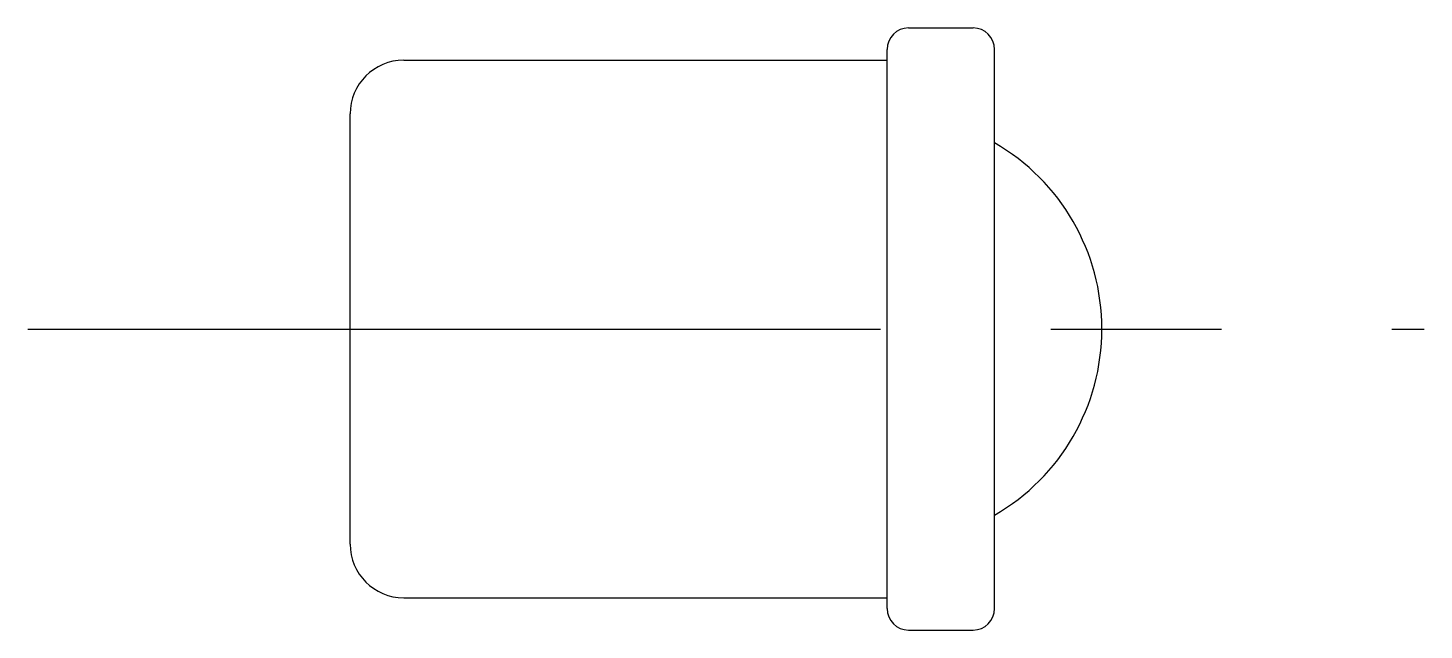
# Model space of a CAD drawing. Extents: x 10.3 to 55, y 10 to 52.8.
# Drawn here: x 42 to 55, y 47.2 to 52.8 of the extents above; entities outside this region: 2.
import ezdxf

# ---------------------------------------------------------------- set-up
doc = ezdxf.new("R2010")
doc.units = 0
doc.header["$LTSCALE"] = 0.25
doc.linetypes.add('CENTER', pattern=[50.8, 31.75, -6.35, 6.35, -6.35])
doc.layers.get('0').update_dxf_attribs({"linetype": 'CONTINUOUS'})
doc.layers.add('CENTER', color=1, linetype='CENTER')
doc.styles.get("Standard").update_dxf_attribs({"font": 'txt.shx', "bigfont": 'extfont.shx'})

msp = doc.modelspace()

# ---------------------------------------------------------------- linework, layer by layer
for p, q in [((50.2, 52.8), (50.8, 52.8)), ((50, 52.5), (50, 52.6)), ((51, 51.732), (51, 52.6)), ((45.5, 52.5), (50, 52.5)), ((50, 47.5), (50, 52.5)), ((45, 48), (45, 52)), ((51, 48.268), (51, 51.732)), ((51, 47.4), (51, 48.268)), ((45.5, 47.5), (50, 47.5)), ((50, 47.4), (50, 47.5)), ((50.2, 47.2), (50.8, 47.2))]:
    msp.add_line(p, q)
for centre, radius, start, end in [((50.2, 52.6), 0.2, 90, 180), ((50.8, 52.6), 0.2, 0, 90), ((45.5, 52), 0.5, 90, 180), ((50, 50), 2, 300, 60), ((45.5, 48), 0.5, 180, 270), ((50.2, 47.4), 0.2, 180, 270), ((50.8, 47.4), 0.2, 270, 0)]:
    msp.add_arc(centre, radius, start, end)
at = {"layer": 'CENTER', "color": 1, "linetype": 'CENTER'}
msp.add_line((42, 50), (55, 50), dxfattribs=at)

# ---------------------------------------------------------------- texts
for s, p in [('PFSSN 5', (10, 20)), ('PFSSN05', (10, 10))]:
    msp.add_text(s, height=2).set_placement(p)

doc.saveas('drawing.dxf')
